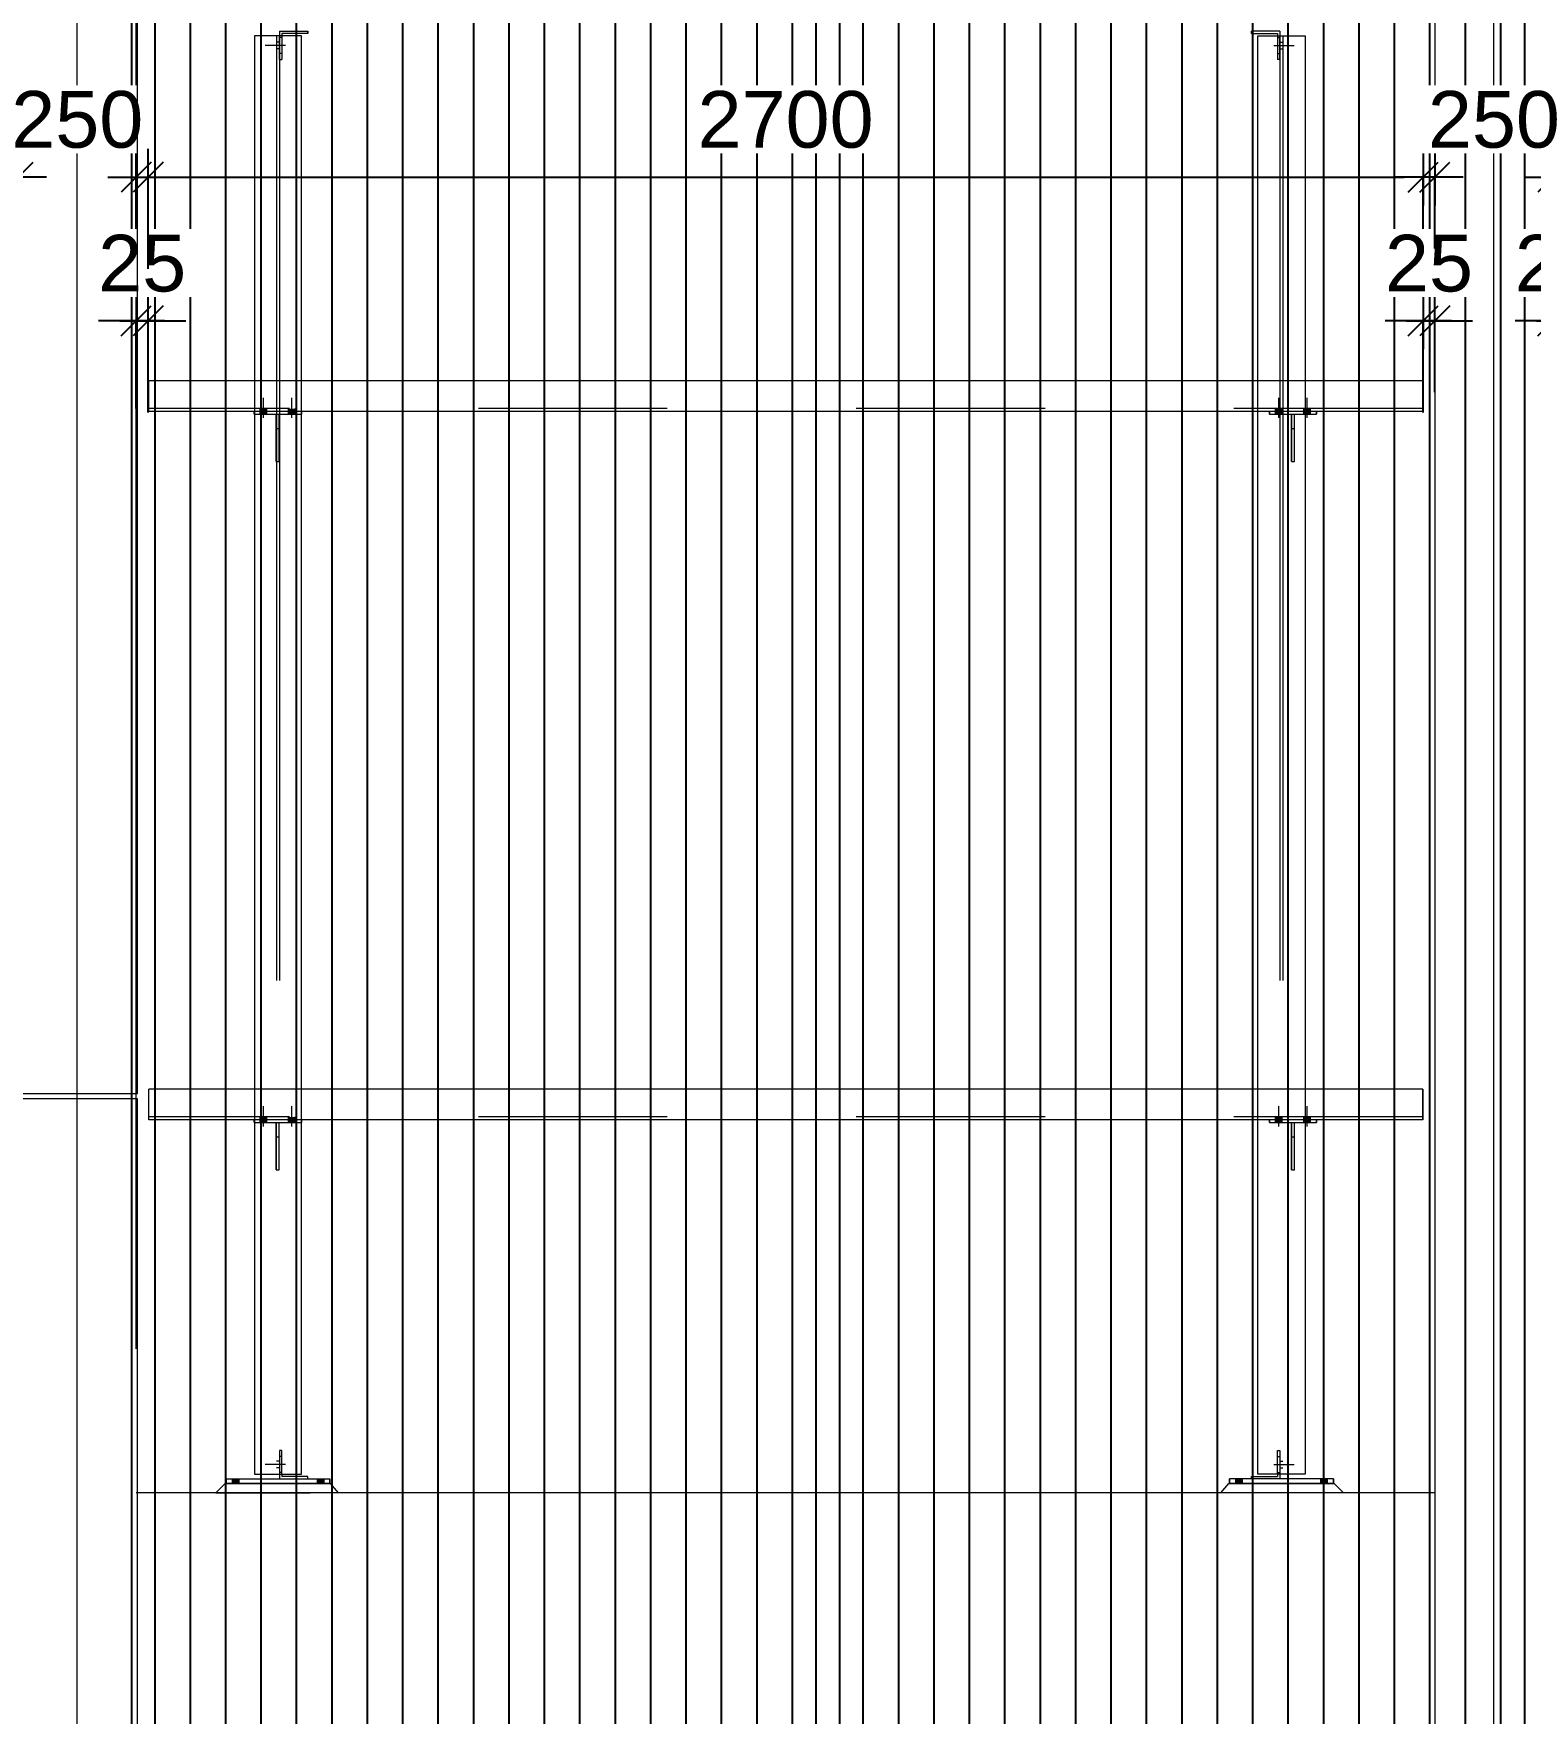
# Model space of a CAD drawing. Header units: millimetres. Extents: x 652937 to 1670132, y 1473552 to 2851037.
# Drawn here: x 663520.594 to 663523.764, y 1524563.816 to 1524567.373 of the extents above; entities that cross this region are included whole.
import ezdxf

# ---------------------------------------------------------------- set-up
doc = ezdxf.new("R2010")
doc.units = ezdxf.units.MM
for name, pattern in [('Grid Line', [22.225, 12.7, -3.175, 3.175, -3.175]), ('HIDDEN', [0.375, 0.25, -0.125]), ('XKITLINE00', [0]), ('XKITLINE02', [4, 2, -2])]:
    doc.linetypes.add(name, pattern=pattern)
doc.layers.get('Defpoints').update_dxf_attribs({"color": 255})
doc.layers.add('000 - 0_HIDE_OBJ_FRAMING_DEF_SUB', color=1, linetype='Continuous', plot=False)
for name, color, linetype, lineweight in [('A-230-M_FLOOR', 2, 'Continuous', 25), ('A-GENM', 37, 'Continuous', 9), ('Bolt', 7, 'Continuous', 0), ('Part', 2, 'Continuous', 0), ('Z-030-M_GRID', 1, 'Continuous', 9)]:
    doc.layers.add(name, color=color, linetype=linetype, lineweight=lineweight)
doc.layers.add('S-DIM', color=7, linetype='Continuous')
doc.styles.add('Arial', font='arial.ttf')
doc.dimstyles.new('Dim 40 - End', dxfattribs={"dimscale": 0.04, "dimtxt": 3, "dimasz": 1, "dimexe": 0, "dimexo": 2.5, "dimgap": 1.5, "dimtad": 1, "dimdec": 0, "dimlfac": 1000, "dimzin": 1, "dimdsep": 46, "dimtxsty": 'Arial', "dimblk": 'END', "dimcen": 0.09, "dimclrd": 1, "dimclre": 49, "dimclrt": 3, "dimadec": 0, "dimazin": 0, "dimtfac": 1, "dimtdec": 0, "dimtix": 1, "dimtofl": 0, "dimtmove": 2, "dimatfit": 3, "dimfxl": 1, "dimtfill": 1, "dimtfillclr": 256, "dimtolj": 1, "dimtzin": 0, "dimarcsym": 0})

# ---------------------------------------------------------------- blocks, each defined once
blk = doc.blocks.new('GM_Louver Grill Vertical Z1 - Z Profile-17842814-ENT 3 ELE-2 Sheet')
at = {"layer": '000 - 0_HIDE_OBJ_FRAMING_DEF_SUB'}
blk.add_line((-185546.9, 105925), (-185546.9, 114870), dxfattribs=at)
blk = doc.blocks.new('E2')
at = {"layer": '000 - 0_HIDE_OBJ_FRAMING_DEF_SUB'}
for points in [[(1661279.1, 114870), (1659779.1, 114870), (1659779.1, 105925), (1661279.1, 105925)], [(1661279.1, 114870), (1662779.1, 114870), (1662779.1, 105925), (1661279.1, 105925)], [(1661229.1, 114820), (1659829.1, 114820), (1659829.1, 105975), (1661229.1, 105975)], [(1661329.1, 114820), (1662729.1, 114820), (1662729.1, 105975), (1661329.1, 105975)]]:
    blk.add_lwpolyline(points, close=True, dxfattribs=at)
at = {"layer": 'A-GENM'}
for p in [(1845451, 0), (1845526, 0), (1845601, 0), (1845676, 0), (1845751, 0), (1845826, 0), (1845901, 0), (1845976, 0), (1846051, 0), (1846126, 0), (1846201, 0), (1846276, 0), (1846351, 0), (1846426, 0), (1846501, 0), (1846576, 0), (1846651, 0), (1846726, 0), (1846951, 0), (1847026, 0), (1847101, 0), (1847176, 0), (1847251, 0), (1847326, 0), (1847401, 0), (1847476, 0), (1847551, 0), (1847626, 0), (1847701, 0), (1847776, 0), (1847851, 0), (1847926, 0), (1848001, 0), (1848076, 0), (1848151, 0), (1848226, 0)]:
    blk.add_blockref('GM_Louver Grill Vertical Z1 - Z Profile-17842814-ENT 3 ELE-2 Sheet', p, dxfattribs=at)
blk = doc.blocks.new('*A3459102')
at = {"layer": 'Part', "linetype": 'XKITLINE00', "lineweight": 0}
for p, q in [((616.947211, 135.830227), (616.947209, 135.830227)), ((616.947209, 135.830227), (619.147209, 135.830227)), ((616.947209, 135.730227), (616.947209, 135.830227)), ((616.947211, 135.730227), (616.947209, 135.730227)), ((616.947209, 135.730227), (619.147209, 135.730227)), ((619.147211, 135.830227), (619.147209, 135.830227)), ((619.147209, 135.730227), (619.147209, 135.830227)), ((619.147211, 135.730227), (619.147209, 135.730227))]:
    blk.add_line(p, q, dxfattribs=at)
at = {"layer": 'Part', "linetype": 'XKITLINE02', "lineweight": 0}
for p, q in [((616.947211, 135.830227), (616.947211, 135.730227)), ((619.147209, 135.830227), (619.147211, 135.830227)), ((619.147209, 135.730227), (619.147211, 135.730227)), ((619.147211, 135.830227), (619.147211, 135.730227))]:
    blk.add_line(p, q, dxfattribs=at)
blk = doc.blocks.new('*A3460103')
at = {"layer": 'Part', "linetype": 'XKITLINE02', "lineweight": 0}
for p, q in [((618.12721, 136.430227), (618.077209, 136.430227)), ((618.077209, 136.430227), (618.077209, 135.930227)), ((618.127209, 135.930227), (618.127209, 136.430227)), ((618.67721, 135.830227), (618.67721, 135.880227)), ((618.077209, 135.830227), (618.67721, 135.830227))]:
    blk.add_line(p, q, dxfattribs=at)
at = {"layer": 'Part', "linetype": 'XKITLINE00', "lineweight": 0}
for p, q in [((618.077209, 135.930227), (618.077209, 135.830227)), ((618.127209, 135.930227), (618.127209, 135.880227)), ((618.677209, 135.880227), (618.127209, 135.880227)), ((618.677209, 135.830227), (618.677209, 135.880227))]:
    blk.add_line(p, q, dxfattribs=at)
blk = doc.blocks.new('*A3462105')
at = {"layer": 'Bolt', "linetype": 'XKITLINE02', "lineweight": 0}
for p, q in [((618.12721, 136.300227), (618.07721, 136.300227)), ((618.20641, 136.130227), (617.77721, 136.130227)), ((618.07721, 136.200227), (618.01721, 136.200227)), ((618.07721, 136.060227), (618.01721, 136.060227)), ((618.12721, 135.960227), (618.07721, 135.960227))]:
    blk.add_line(p, q, dxfattribs=at)
blk = doc.blocks.new('*A3463106')
at = {"layer": 'Bolt'}
for points in [[(617.217, 135.83), (617.217, 135.73), (617.077, 135.73), (617.077, 135.83)], [(619.017, 135.83), (619.017, 135.73), (618.877, 135.73), (618.877, 135.83)]]:
    blk.add_hatch(color=256, dxfattribs=at).paths.add_polyline_path(points, flags=17)
at = {"layer": 'Bolt', "linetype": 'XKITLINE00', "lineweight": 0}
for p, q in [((617.077, 135.83), (617.077, 135.73)), ((617.147, 135.83), (617.147, 135.73)), ((617.217, 135.83), (617.217, 135.73)), ((618.877, 135.83), (618.877, 135.73)), ((618.947, 135.83), (618.947, 135.73)), ((619.017, 135.83), (619.017, 135.73))]:
    blk.add_line(p, q, dxfattribs=at)
blk = doc.blocks.new('*A3535111')
at = {"layer": 'Part', "linetype": 'XKITLINE00', "lineweight": 0}
for p, q in [((618.077209, 162.330227), (618.077209, 162.230227)), ((618.677209, 162.280227), (618.127209, 162.280227)), ((618.127209, 162.280227), (618.127209, 162.230227)), ((618.677209, 162.280227), (618.677209, 162.330227))]:
    blk.add_line(p, q, dxfattribs=at)
at = {"layer": 'Part', "linetype": 'XKITLINE02', "lineweight": 0}
for p, q in [((618.077209, 162.330227), (618.67721, 162.330227)), ((618.07721, 161.730227), (618.077209, 162.230227)), ((618.127209, 162.230227), (618.12721, 161.730227)), ((618.67721, 162.330227), (618.67721, 162.280227)), ((618.077209, 161.730227), (618.12721, 161.730227))]:
    blk.add_line(p, q, dxfattribs=at)
blk = doc.blocks.new('*A3537113')
at = {"layer": 'Bolt', "linetype": 'XKITLINE02', "lineweight": 0}
for p, q in [((618.12721, 162.200227), (618.07721, 162.200227)), ((618.20641, 162.030227), (617.77721, 162.030227)), ((618.07721, 162.100227), (618.01721, 162.100227)), ((618.07721, 161.960227), (618.01721, 161.960227)), ((618.12721, 161.860227), (618.07721, 161.860227))]:
    blk.add_line(p, q, dxfattribs=at)
blk = doc.blocks.new('*A3461104')
at = {"layer": 'Part', "linetype": 'XKITLINE00', "lineweight": 0}
for p, q in [((616.747209, 135.530227), (616.947209, 135.730227)), ((616.947209, 135.730227), (616.947211, 135.730227)), ((619.177211, 135.730227), (616.947209, 135.730227)), ((619.347209, 135.530227), (619.177209, 135.730227))]:
    blk.add_line(p, q, dxfattribs=at)
at = {"layer": 'Part', "linetype": 'XKITLINE02', "lineweight": 0}
for p, q in [((616.747209, 135.530227), (619.347211, 135.530227)), ((616.747211, 135.530227), (616.947211, 135.730227)), ((619.347211, 135.530227), (619.177211, 135.730227))]:
    blk.add_line(p, q, dxfattribs=at)
blk = doc.blocks.new('END')
at = {"color": 1}
for p, q in [((0, 1.5), (0, -1.5)), ((1.5, 0), (-1.5, 0))]:
    blk.add_line(p, q, dxfattribs=at)
at = {"color": 3}
blk.add_line((-0.795, -0.795), (0.795, 0.795), dxfattribs=at)
blk = doc.blocks.new('*D306')
at = {"layer": 'Defpoints', "color": 0, "transparency": 16777216}
for p in [(663520.8116, 1524567.0694), (663520.5616, 1524566.7836), (663520.8116, 1524566.7836)]:
    blk.add_point(p, dxfattribs=at)
at = {"layer": 'S-DIM', "color": 1, "lineweight": -2, "transparency": 16777216}
for p, q in [((663520.5216, 1524567.0694), (663520.4816, 1524567.0694)), ((663520.8516, 1524567.0694), (663520.8916, 1524567.0694))]:
    blk.add_line(p, q, dxfattribs=at)
at = {"layer": 'S-DIM', "color": 49, "lineweight": -2, "transparency": 16777216}
for p, q in [((663520.5616, 1524566.8836), (663520.5616, 1524567.0694)), ((663520.8116, 1524566.8836), (663520.8116, 1524567.0694))]:
    blk.add_line(p, q, dxfattribs=at)
at = {"layer": 'S-DIM', "color": 1, "lineweight": -2, "transparency": 16777216, "xscale": 0.04, "yscale": 0.04, "zscale": 0.04}
blk.add_blockref('END', (663520.5616, 1524567.0694), dxfattribs=at)
at = {"layer": 'S-DIM', "color": 1, "lineweight": -2, "transparency": 16777216, "xscale": 0.04, "yscale": 0.04, "zscale": 0.04, "rotation": 180}
blk.add_blockref('END', (663520.8116, 1524567.0694), dxfattribs=at)
at = {"layer": 'S-DIM', "color": 3, "transparency": 16777216, "insert": (663520.6866, 1524567.1907), "char_height": 0.12, "attachment_point": 5, "style": 'Arial', "bg_fill": 3, "box_fill_scale": 1.1, "bg_fill_color": 256, "bg_fill_true_color": 13158600, "bg_fill_transparency": 0}
blk.add_mtext('\\A1;250', dxfattribs=at)
blk = doc.blocks.new('*D307')
at = {"layer": 'Defpoints', "color": 0, "transparency": 16777216}
for p in [(663520.8366, 1524566.7649), (663520.8116, 1524566.4791), (663520.8366, 1524566.4706)]:
    blk.add_point(p, dxfattribs=at)
at = {"layer": 'S-DIM', "color": 1, "lineweight": -2, "transparency": 16777216}
for p, q in [((663520.7716, 1524566.7649), (663520.7316, 1524566.7649)), ((663520.8766, 1524566.7649), (663520.9166, 1524566.7649))]:
    blk.add_line(p, q, dxfattribs=at)
at = {"layer": 'S-DIM', "color": 49, "lineweight": -2, "transparency": 16777216}
for p, q in [((663520.8116, 1524566.5791), (663520.8116, 1524566.7649)), ((663520.8366, 1524566.5706), (663520.8366, 1524566.7649))]:
    blk.add_line(p, q, dxfattribs=at)
at = {"layer": 'S-DIM', "color": 1, "lineweight": -2, "transparency": 16777216, "xscale": 0.04, "yscale": 0.04, "zscale": 0.04}
blk.add_blockref('END', (663520.8116, 1524566.7649), dxfattribs=at)
at = {"layer": 'S-DIM', "color": 1, "lineweight": -2, "transparency": 16777216, "xscale": 0.04, "yscale": 0.04, "zscale": 0.04, "rotation": 180}
blk.add_blockref('END', (663520.8366, 1524566.7649), dxfattribs=at)
at = {"layer": 'S-DIM', "color": 3, "transparency": 16777216, "insert": (663520.8241, 1524566.8862), "char_height": 0.12, "attachment_point": 5, "style": 'Arial', "bg_fill": 3, "box_fill_scale": 1.1, "bg_fill_color": 256, "bg_fill_true_color": 13158600, "bg_fill_transparency": 0}
blk.add_mtext('\\A1;25', dxfattribs=at)
blk = doc.blocks.new('*D308')
at = {"layer": 'Defpoints', "color": 0, "transparency": 16777216}
for p in [(663523.5366, 1524567.0694), (663520.8366, 1524566.7751), (663523.5366, 1524566.7751)]:
    blk.add_point(p, dxfattribs=at)
at = {"layer": 'S-DIM', "color": 49, "lineweight": -2, "transparency": 16777216}
for p, q in [((663520.8366, 1524566.8751), (663520.8366, 1524567.0694)), ((663523.5366, 1524566.8751), (663523.5366, 1524567.0694))]:
    blk.add_line(p, q, dxfattribs=at)
at = {"layer": 'S-DIM', "color": 1, "lineweight": -2, "transparency": 16777216}
blk.add_line((663520.8766, 1524567.0694), (663523.4966, 1524567.0694), dxfattribs=at)
at = {"layer": 'S-DIM', "color": 1, "lineweight": -2, "transparency": 16777216, "xscale": 0.04, "yscale": 0.04, "zscale": 0.04, "rotation": 180}
blk.add_blockref('END', (663520.8366, 1524567.0694), dxfattribs=at)
at = {"layer": 'S-DIM', "color": 1, "lineweight": -2, "transparency": 16777216, "xscale": 0.04, "yscale": 0.04, "zscale": 0.04}
blk.add_blockref('END', (663523.5366, 1524567.0694), dxfattribs=at)
at = {"layer": 'S-DIM', "color": 3, "transparency": 16777216, "insert": (663522.1866, 1524567.1907), "char_height": 0.12, "attachment_point": 5, "style": 'Arial', "bg_fill": 3, "box_fill_scale": 1.1, "bg_fill_color": 256, "bg_fill_true_color": 13158600, "bg_fill_transparency": 0}
blk.add_mtext('\\A1;2700', dxfattribs=at)
blk = doc.blocks.new('*D309')
at = {"layer": 'Defpoints', "color": 0, "transparency": 16777216}
for p in [(663523.5616, 1524566.7649), (663523.5616, 1524566.5137), (663523.5366, 1524566.4706)]:
    blk.add_point(p, dxfattribs=at)
at = {"layer": 'S-DIM', "color": 1, "lineweight": -2, "transparency": 16777216}
for p, q in [((663523.4966, 1524566.7649), (663523.4566, 1524566.7649)), ((663523.6016, 1524566.7649), (663523.6416, 1524566.7649))]:
    blk.add_line(p, q, dxfattribs=at)
at = {"layer": 'S-DIM', "color": 49, "lineweight": -2, "transparency": 16777216}
for p, q in [((663523.5366, 1524566.5706), (663523.5366, 1524566.7649)), ((663523.5616, 1524566.6137), (663523.5616, 1524566.7649))]:
    blk.add_line(p, q, dxfattribs=at)
at = {"layer": 'S-DIM', "color": 1, "lineweight": -2, "transparency": 16777216, "xscale": 0.04, "yscale": 0.04, "zscale": 0.04}
blk.add_blockref('END', (663523.5366, 1524566.7649), dxfattribs=at)
at = {"layer": 'S-DIM', "color": 1, "lineweight": -2, "transparency": 16777216, "xscale": 0.04, "yscale": 0.04, "zscale": 0.04, "rotation": 180}
blk.add_blockref('END', (663523.5616, 1524566.7649), dxfattribs=at)
at = {"layer": 'S-DIM', "color": 3, "transparency": 16777216, "insert": (663523.5491, 1524566.8862), "char_height": 0.12, "attachment_point": 5, "style": 'Arial', "bg_fill": 3, "box_fill_scale": 1.1, "bg_fill_color": 256, "bg_fill_true_color": 13158600, "bg_fill_transparency": 0}
blk.add_mtext('\\A1;25', dxfattribs=at)
blk = doc.blocks.new('*D310')
at = {"layer": 'Defpoints', "color": 0, "transparency": 16777216}
for p in [(663523.8116, 1524567.0694), (663523.5616, 1524566.8181), (663523.8116, 1524566.8159)]:
    blk.add_point(p, dxfattribs=at)
at = {"layer": 'S-DIM', "color": 1, "lineweight": -2, "transparency": 16777216}
for p, q in [((663523.5216, 1524567.0694), (663523.4816, 1524567.0694)), ((663523.8516, 1524567.0694), (663523.8916, 1524567.0694))]:
    blk.add_line(p, q, dxfattribs=at)
at = {"layer": 'S-DIM', "color": 49, "lineweight": -2, "transparency": 16777216}
for p, q in [((663523.5616, 1524566.9181), (663523.5616, 1524567.0694)), ((663523.8116, 1524566.9159), (663523.8116, 1524567.0694))]:
    blk.add_line(p, q, dxfattribs=at)
at = {"layer": 'S-DIM', "color": 1, "lineweight": -2, "transparency": 16777216, "xscale": 0.04, "yscale": 0.04, "zscale": 0.04}
blk.add_blockref('END', (663523.5616, 1524567.0694), dxfattribs=at)
at = {"layer": 'S-DIM', "color": 1, "lineweight": -2, "transparency": 16777216, "xscale": 0.04, "yscale": 0.04, "zscale": 0.04, "rotation": 180}
blk.add_blockref('END', (663523.8116, 1524567.0694), dxfattribs=at)
at = {"layer": 'S-DIM', "color": 3, "transparency": 16777216, "insert": (663523.6866, 1524567.1907), "char_height": 0.12, "attachment_point": 5, "style": 'Arial', "bg_fill": 3, "box_fill_scale": 1.1, "bg_fill_color": 256, "bg_fill_true_color": 13158600, "bg_fill_transparency": 0}
blk.add_mtext('\\A1;250', dxfattribs=at)
blk = doc.blocks.new('*D311')
at = {"layer": 'Defpoints', "color": 0, "transparency": 16777216}
for p in [(663523.8366, 1524566.7649), (663523.8116, 1524566.5114), (663523.8366, 1524566.4706)]:
    blk.add_point(p, dxfattribs=at)
at = {"layer": 'S-DIM', "color": 1, "lineweight": -2, "transparency": 16777216}
for p, q in [((663523.7716, 1524566.7649), (663523.7316, 1524566.7649)), ((663523.8766, 1524566.7649), (663523.9166, 1524566.7649))]:
    blk.add_line(p, q, dxfattribs=at)
at = {"layer": 'S-DIM', "color": 49, "lineweight": -2, "transparency": 16777216}
for p, q in [((663523.8116, 1524566.6114), (663523.8116, 1524566.7649)), ((663523.8366, 1524566.5706), (663523.8366, 1524566.7649))]:
    blk.add_line(p, q, dxfattribs=at)
at = {"layer": 'S-DIM', "color": 1, "lineweight": -2, "transparency": 16777216, "xscale": 0.04, "yscale": 0.04, "zscale": 0.04}
blk.add_blockref('END', (663523.8116, 1524566.7649), dxfattribs=at)
at = {"layer": 'S-DIM', "color": 1, "lineweight": -2, "transparency": 16777216, "xscale": 0.04, "yscale": 0.04, "zscale": 0.04, "rotation": 180}
blk.add_blockref('END', (663523.8366, 1524566.7649), dxfattribs=at)
at = {"layer": 'S-DIM', "color": 3, "transparency": 16777216, "insert": (663523.8241, 1524566.8862), "char_height": 0.12, "attachment_point": 5, "style": 'Arial', "bg_fill": 3, "box_fill_scale": 1.1, "bg_fill_color": 256, "bg_fill_true_color": 13158600, "bg_fill_transparency": 0}
blk.add_mtext('\\A1;25', dxfattribs=at)
blk = doc.blocks.new('12')
at = {"layer": 'Part', "color": 253, "linetype": 'XKITLINE00', "lineweight": 0}
for points in [[(663520.0716, 1524499.3916), (663520.0716, 1524502.7216), (663520.8136, 1524502.7216), (663520.8136, 1524499.3916)], [(663520.0716, 1524496.4016), (663520.0716, 1524499.3816), (663520.8136, 1524499.3816), (663520.8136, 1524496.4016)]]:
    blk.add_lwpolyline(points, close=True, dxfattribs=at)
blk = doc.blocks.new('*A28043877')
at = {"layer": 'Bolt'}
for points in [[(228.782, 59.398), (228.782, 59.428), (228.852, 59.428), (228.852, 59.398)], [(229.082, 59.398), (229.082, 59.428), (229.152, 59.428), (229.152, 59.398)], [(228.782, 59.368), (228.782, 59.398), (228.852, 59.398), (228.852, 59.368)], [(229.082, 59.368), (229.082, 59.398), (229.152, 59.398), (229.152, 59.368)]]:
    blk.add_hatch(color=256, dxfattribs=at).paths.add_polyline_path(points, flags=17)
at = {"layer": 'Bolt', "linetype": 'XKITLINE00', "lineweight": 0}
for p, q in [((228.782, 59.398), (228.782, 59.428)), ((228.817, 59.328), (228.817, 59.543)), ((228.852, 59.398), (228.852, 59.428)), ((229.082, 59.398), (229.082, 59.428)), ((229.117, 59.328), (229.117, 59.543)), ((229.152, 59.398), (229.152, 59.428)), ((228.782, 59.368), (228.782, 59.398)), ((228.852, 59.368), (228.852, 59.398)), ((229.082, 59.368), (229.082, 59.398)), ((229.152, 59.368), (229.152, 59.398))]:
    blk.add_line(p, q, dxfattribs=at)
blk = doc.blocks.new('*A28053878')
at = {"layer": 'Part', "linetype": 'XKITLINE02', "lineweight": 0}
for p, q in [((229.217311, 59.397868), (228.71731, 59.397868)), ((228.71731, 59.397868), (228.71731, 59.367868)), ((229.21731, 59.397868), (229.217311, 59.397868)), ((229.21731, 59.397868), (229.21731, 59.367868))]:
    blk.add_line(p, q, dxfattribs=at)
at = {"layer": 'Part', "linetype": 'XKITLINE00', "lineweight": 0}
for p, q in [((228.71731, 59.367868), (228.717311, 59.367868)), ((228.717311, 59.367868), (228.717311, 59.397868)), ((228.717311, 59.367868), (229.217311, 59.367868)), ((229.21731, 59.367868), (229.217311, 59.367868)), ((229.217311, 59.367868), (229.217311, 59.397868))]:
    blk.add_line(p, q, dxfattribs=at)
blk = doc.blocks.new('*A28063879')
at = {"layer": 'Bolt'}
for points in [[(239.532, 59.398), (239.532, 59.428), (239.602, 59.428), (239.602, 59.398)], [(239.832, 59.398), (239.832, 59.428), (239.902, 59.428), (239.902, 59.398)], [(239.532, 59.368), (239.532, 59.398), (239.602, 59.398), (239.602, 59.368)], [(239.832, 59.368), (239.832, 59.398), (239.902, 59.398), (239.902, 59.368)]]:
    blk.add_hatch(color=256, dxfattribs=at).paths.add_polyline_path(points, flags=17)
at = {"layer": 'Bolt', "linetype": 'XKITLINE00', "lineweight": 0}
for p, q in [((239.532, 59.398), (239.532, 59.428)), ((239.567, 59.328), (239.567, 59.543)), ((239.602, 59.398), (239.602, 59.428)), ((239.832, 59.398), (239.832, 59.428)), ((239.867, 59.328), (239.867, 59.543)), ((239.902, 59.398), (239.902, 59.428)), ((239.532, 59.368), (239.532, 59.398)), ((239.602, 59.368), (239.602, 59.398)), ((239.832, 59.368), (239.832, 59.398)), ((239.902, 59.368), (239.902, 59.398))]:
    blk.add_line(p, q, dxfattribs=at)
blk = doc.blocks.new('*A28073880')
at = {"layer": 'Part', "linetype": 'XKITLINE00', "lineweight": 0}
for p, q in [((239.467298, 59.367868), (239.467298, 59.397868)), ((239.467298, 59.367868), (239.467298, 59.367868)), ((239.467298, 59.367868), (239.967298, 59.367868)), ((239.967298, 59.367868), (239.967298, 59.397868)), ((239.967298, 59.367868), (239.967298, 59.367868))]:
    blk.add_line(p, q, dxfattribs=at)
at = {"layer": 'Part', "linetype": 'XKITLINE02', "lineweight": 0}
for p, q in [((239.967298, 59.397868), (239.467298, 59.397868)), ((239.467298, 59.397868), (239.467298, 59.367868)), ((239.967298, 59.397868), (239.967298, 59.397868)), ((239.967298, 59.397868), (239.967298, 59.367868))]:
    blk.add_line(p, q, dxfattribs=at)
blk = doc.blocks.new('*A31424214')
at = {"layer": 'Part', "linetype": 'XKITLINE00', "lineweight": 0}
for p, q in [((241.092247, 59.722868), (227.602427, 59.722868)), ((227.602427, 59.397868), (227.602427, 59.722868)), ((241.09225, 59.722868), (241.092247, 59.722868)), ((241.092247, 59.722868), (241.092247, 59.397868)), ((241.092247, 59.397868), (227.602427, 59.397868)), ((241.092247, 59.397868), (241.092282, 59.397868))]:
    blk.add_line(p, q, dxfattribs=at)
at = {"layer": 'Part', "linetype": 'XKITLINE02', "lineweight": 0}
for p, q in [((227.602429, 59.427868), (227.602429, 59.722868)), ((227.602459, 59.427868), (227.602459, 59.722868)), ((227.602461, 59.397868), (227.602461, 59.722868)), ((241.092282, 59.722868), (241.092247, 59.722868)), ((241.09225, 59.427868), (241.09225, 59.722868)), ((241.092282, 59.722868), (241.09228, 59.722868)), ((241.09228, 59.722868), (241.09228, 59.427868)), ((241.092282, 59.397868), (241.092282, 59.722868)), ((241.09228, 59.427868), (227.602429, 59.427868)), ((241.09228, 59.427868), (241.09225, 59.427868)), ((241.092282, 59.397868), (241.092247, 59.397868))]:
    blk.add_line(p, q, dxfattribs=at)
blk = doc.blocks.new('*A31534225')
at = {"layer": 'Part', "linetype": 'XKITLINE00', "lineweight": 0}
for p, q in [((241.092247, 52.222868), (227.602427, 52.222868)), ((227.602427, 51.897868), (227.602427, 52.222868)), ((241.09225, 52.222868), (241.092247, 52.222868)), ((241.092247, 52.222868), (241.092247, 51.897868)), ((241.092247, 51.897868), (227.602427, 51.897868)), ((241.092247, 51.897868), (241.092282, 51.897868))]:
    blk.add_line(p, q, dxfattribs=at)
at = {"layer": 'Part', "linetype": 'XKITLINE02', "lineweight": 0}
for p, q in [((227.602429, 51.927868), (227.602429, 52.222868)), ((227.602459, 51.927868), (227.602459, 52.222868)), ((227.602461, 51.897868), (227.602461, 52.222868)), ((241.092282, 52.222868), (241.092247, 52.222868)), ((241.09225, 51.927868), (241.09225, 52.222868)), ((241.092282, 52.222868), (241.09228, 52.222868)), ((241.09228, 52.222868), (241.09228, 51.927868)), ((241.092282, 51.897868), (241.092282, 52.222868)), ((241.09228, 51.927868), (227.602429, 51.927868)), ((241.092282, 51.897868), (241.092247, 51.897868)), ((241.09228, 51.927868), (241.09225, 51.927868))]:
    blk.add_line(p, q, dxfattribs=at)
blk = doc.blocks.new('*A31544226')
at = {"layer": 'Bolt'}
for points in [[(228.782, 51.898), (228.782, 51.928), (228.852, 51.928), (228.852, 51.898)], [(228.782, 51.868), (228.782, 51.898), (228.852, 51.898), (228.852, 51.868)], [(229.082, 51.898), (229.082, 51.928), (229.152, 51.928), (229.152, 51.898)], [(229.082, 51.868), (229.082, 51.898), (229.152, 51.898), (229.152, 51.868)]]:
    blk.add_hatch(color=256, dxfattribs=at).paths.add_polyline_path(points, flags=17)
at = {"layer": 'Bolt', "linetype": 'XKITLINE00', "lineweight": 0}
for p, q in [((228.817, 51.828), (228.817, 52.043)), ((229.117, 51.828), (229.117, 52.043)), ((228.782, 51.898), (228.782, 51.928)), ((228.782, 51.868), (228.782, 51.898)), ((228.852, 51.898), (228.852, 51.928)), ((228.852, 51.868), (228.852, 51.898)), ((229.082, 51.898), (229.082, 51.928)), ((229.082, 51.868), (229.082, 51.898)), ((229.152, 51.898), (229.152, 51.928)), ((229.152, 51.868), (229.152, 51.898))]:
    blk.add_line(p, q, dxfattribs=at)
blk = doc.blocks.new('*A31554227')
at = {"layer": 'Part', "linetype": 'XKITLINE02', "lineweight": 0}
for p, q in [((229.217311, 51.897868), (228.71731, 51.897868)), ((228.71731, 51.897868), (228.71731, 51.867868)), ((229.21731, 51.897868), (229.217311, 51.897868)), ((229.21731, 51.897868), (229.21731, 51.867868))]:
    blk.add_line(p, q, dxfattribs=at)
at = {"layer": 'Part', "linetype": 'XKITLINE00', "lineweight": 0}
for p, q in [((228.71731, 51.867868), (228.717311, 51.867868)), ((228.717311, 51.867868), (228.717311, 51.897868)), ((228.717311, 51.867868), (229.217311, 51.867868)), ((229.21731, 51.867868), (229.217311, 51.867868)), ((229.217311, 51.867868), (229.217311, 51.897868))]:
    blk.add_line(p, q, dxfattribs=at)
blk = doc.blocks.new('*A31564228')
at = {"layer": 'Part', "linetype": 'XKITLINE00', "lineweight": 0}
for p, q in [((228.952311, 51.867868), (228.95231, 51.867868)), ((228.95231, 51.367868), (228.952311, 51.867868)), ((228.952311, 51.867868), (228.982311, 51.867868)), ((228.98231, 51.367868), (228.982311, 51.867868)), ((228.952311, 51.717868), (228.982311, 51.717868)), ((228.95231, 51.367868), (228.98231, 51.367868))]:
    blk.add_line(p, q, dxfattribs=at)
at = {"layer": 'Part', "linetype": 'XKITLINE02', "lineweight": 0}
for p, q in [((228.95231, 51.867868), (228.95231, 51.367868)), ((228.952311, 51.867868), (228.95231, 51.867868)), ((228.98231, 51.367868), (228.98231, 51.867868))]:
    blk.add_line(p, q, dxfattribs=at)
blk = doc.blocks.new('*A31574229')
at = {"layer": 'Part', "linetype": 'XKITLINE00', "lineweight": 0}
for p, q in [((228.952311, 59.367868), (228.95231, 59.367868)), ((228.95231, 58.867868), (228.952311, 59.367868)), ((228.952311, 59.367868), (228.982311, 59.367868)), ((228.98231, 58.867868), (228.982311, 59.367868)), ((228.952311, 59.217868), (228.982311, 59.217868)), ((228.95231, 58.867868), (228.98231, 58.867868))]:
    blk.add_line(p, q, dxfattribs=at)
at = {"layer": 'Part', "linetype": 'XKITLINE02', "lineweight": 0}
for p, q in [((228.95231, 59.367868), (228.95231, 58.867868)), ((228.952311, 59.367868), (228.95231, 59.367868)), ((228.98231, 58.867868), (228.98231, 59.367868))]:
    blk.add_line(p, q, dxfattribs=at)
blk = doc.blocks.new('*A31584230')
at = {"layer": 'Bolt'}
for points in [[(239.532, 51.898), (239.532, 51.928), (239.602, 51.928), (239.602, 51.898)], [(239.532, 51.868), (239.532, 51.898), (239.602, 51.898), (239.602, 51.868)], [(239.832, 51.898), (239.832, 51.928), (239.902, 51.928), (239.902, 51.898)], [(239.832, 51.868), (239.832, 51.898), (239.902, 51.898), (239.902, 51.868)]]:
    blk.add_hatch(color=256, dxfattribs=at).paths.add_polyline_path(points, flags=17)
at = {"layer": 'Bolt', "linetype": 'XKITLINE00', "lineweight": 0}
for p, q in [((239.567, 51.828), (239.567, 52.043)), ((239.867, 51.828), (239.867, 52.043)), ((239.532, 51.898), (239.532, 51.928)), ((239.532, 51.868), (239.532, 51.898)), ((239.602, 51.898), (239.602, 51.928)), ((239.602, 51.868), (239.602, 51.898)), ((239.832, 51.898), (239.832, 51.928)), ((239.832, 51.868), (239.832, 51.898)), ((239.902, 51.898), (239.902, 51.928)), ((239.902, 51.868), (239.902, 51.898))]:
    blk.add_line(p, q, dxfattribs=at)
blk = doc.blocks.new('*A31594231')
at = {"layer": 'Part', "linetype": 'XKITLINE00', "lineweight": 0}
for p, q in [((239.467298, 51.867868), (239.467298, 51.897868)), ((239.467298, 51.867868), (239.467298, 51.867868)), ((239.467298, 51.867868), (239.967298, 51.867868)), ((239.967298, 51.867868), (239.967298, 51.897868)), ((239.967298, 51.867868), (239.967298, 51.867868))]:
    blk.add_line(p, q, dxfattribs=at)
at = {"layer": 'Part', "linetype": 'XKITLINE02', "lineweight": 0}
for p, q in [((239.967298, 51.897868), (239.467298, 51.897868)), ((239.467298, 51.897868), (239.467298, 51.867868)), ((239.967298, 51.897868), (239.967298, 51.897868)), ((239.967298, 51.897868), (239.967298, 51.867868))]:
    blk.add_line(p, q, dxfattribs=at)
blk = doc.blocks.new('*A31604232')
at = {"layer": 'Part', "linetype": 'XKITLINE00', "lineweight": 0}
for p, q in [((239.702298, 51.867868), (239.702298, 51.867868)), ((239.702298, 51.367868), (239.702298, 51.867868)), ((239.702298, 51.867868), (239.732298, 51.867868)), ((239.732298, 51.367868), (239.732298, 51.867868)), ((239.702298, 51.717868), (239.732298, 51.717868)), ((239.702298, 51.367868), (239.732298, 51.367868))]:
    blk.add_line(p, q, dxfattribs=at)
at = {"layer": 'Part', "linetype": 'XKITLINE02', "lineweight": 0}
for p, q in [((239.702298, 51.867868), (239.702298, 51.367868)), ((239.702298, 51.867868), (239.702298, 51.867868)), ((239.732298, 51.367868), (239.732298, 51.867868))]:
    blk.add_line(p, q, dxfattribs=at)
blk = doc.blocks.new('*A31614233')
at = {"layer": 'Part', "linetype": 'XKITLINE00', "lineweight": 0}
for p, q in [((239.702298, 59.367868), (239.702298, 59.367868)), ((239.702298, 58.867868), (239.702298, 59.367868)), ((239.702298, 59.367868), (239.732298, 59.367868)), ((239.732298, 58.867868), (239.732298, 59.367868)), ((239.702298, 59.217868), (239.732298, 59.217868)), ((239.702298, 58.867868), (239.732298, 58.867868))]:
    blk.add_line(p, q, dxfattribs=at)
at = {"layer": 'Part', "linetype": 'XKITLINE02', "lineweight": 0}
for p, q in [((239.702298, 59.367868), (239.702298, 58.867868)), ((239.702298, 59.367868), (239.702298, 59.367868)), ((239.732298, 58.867868), (239.732298, 59.367868))]:
    blk.add_line(p, q, dxfattribs=at)

msp = doc.modelspace()

# ---------------------------------------------------------------- linework, layer by layer
at = {"layer": 'A-230-M_FLOOR', "color": 4, "lineweight": 9}
msp.add_lwpolyline([(663523.8116, 1524556.0381), (663523.8116, 1524568.0081), (663523.5616, 1524568.0081), (663523.5616, 1524556.0381)], dxfattribs=at)
at = {"layer": 'Part', "linetype": 'XKITLINE02', "lineweight": 0}
for p, q in [((663521.1086, 1524567.3681), (663521.1086, 1524564.3231)), ((663521.1086, 1524567.3681), (663521.1086, 1524564.3231)), ((663521.1146, 1524567.3681), (663521.1146, 1524564.3231)), ((663521.1146, 1524567.3681), (663521.1146, 1524564.3231)), ((663521.1616, 1524567.3681), (663521.1616, 1524567.3681)), ((663521.1616, 1524567.3681), (663521.1616, 1524567.3681)), ((663523.1866, 1524567.3681), (663523.1866, 1524567.3681)), ((663523.1866, 1524567.3681), (663523.1866, 1524567.3681)), ((663523.2336, 1524567.3681), (663523.2336, 1524564.3231)), ((663523.2336, 1524567.3681), (663523.2336, 1524564.3231)), ((663523.2396, 1524567.3681), (663523.2396, 1524564.3231)), ((663523.2396, 1524567.3681), (663523.2396, 1524564.3231)), ((663521.1616, 1524564.3331), (663521.1616, 1524564.3331)), ((663521.1616, 1524564.3331), (663521.1616, 1524564.3331)), ((663523.1866, 1524564.3331), (663523.1866, 1524564.3331)), ((663523.1866, 1524564.3331), (663523.1866, 1524564.3331))]:
    msp.add_line(p, q, dxfattribs=at)
at = {"layer": 'Part', "linetype": 'XKITLINE00', "lineweight": 0}
msp.add_line((663523.5616, 1524564.2831), (663520.8116, 1524564.2831), dxfattribs=at)
at = {"layer": 'Part', "linetype": 'HIDDEN', "lineweight": 0, "ltscale": 20}
msp.add_lwpolyline([(663520.8116, 1524557.0881), (663520.8116, 1524568.0081), (663520.5616, 1524568.0081), (663520.5616, 1524557.0881)], dxfattribs=at)
at = {"layer": 'Part', "linetype": 'XKITLINE00', "lineweight": 0}
for points in [[(663521.1616, 1524564.3231), (663521.1616, 1524567.3681), (663521.0616, 1524567.3681), (663521.0616, 1524564.3231)], [(663523.1866, 1524564.3231), (663523.1866, 1524567.3681), (663523.2866, 1524567.3681), (663523.2866, 1524564.3231)]]:
    msp.add_lwpolyline(points, close=True, dxfattribs=at)
at = {"layer": 'Z-030-M_GRID', "color": 251, "linetype": 'Grid Line'}
for p, q in [((663520.6866, 1524555.4885), (663520.6866, 1524569.5174)), ((663523.6866, 1524555.4885), (663523.6866, 1524569.5174))]:
    msp.add_line(p, q, dxfattribs=at)

# ---------------------------------------------------------------- block references
at = {"xscale": 0.001, "yscale": 0.001, "zscale": 0.001}
msp.add_blockref('E2', (661861.0221, 1524453.5881), dxfattribs=at)
at = {"lineweight": 0}
for name, p, xscale, yscale, zscale in [('*A3535111', (663459.3069, 1524551.1451), 0.1, 0.1, 0.1), ('*A3535111', (663585.0413, 1524551.1451), -0.1, 0.1, 0.1), ('*A3537113', (663459.3069, 1524551.1451), 0.1, 0.1, 0.1), ('*A3537113', (663585.0413, 1524551.1451), -0.1, 0.1, 0.1), ('*A28043877', (663475.3177, 1524554.6936), 0.2, 0.2, 0.2), ('*A28063879', (663475.3177, 1524554.6936), 0.2, 0.2, 0.2), ('*A28053878', (663475.3177, 1524554.6936), 0.2, 0.2, 0.2), ('*A31574229', (663475.3177, 1524554.6936), 0.2, 0.2, 0.2), ('*A28073880', (663475.3177, 1524554.6936), 0.2, 0.2, 0.2), ('*A31614233', (663475.3177, 1524554.6936), 0.2, 0.2, 0.2), ('*A31534225', (663475.3177, 1524554.6936), 0.2, 0.2, 0.2), ('*A31544226', (663475.3177, 1524554.6936), 0.2, 0.2, 0.2), ('*A31584230', (663475.3177, 1524554.6936), 0.2, 0.2, 0.2), ('*A31554227', (663475.3177, 1524554.6936), 0.2, 0.2, 0.2), ('*A31564228', (663475.3177, 1524554.6936), 0.2, 0.2, 0.2), ('*A31594231', (663475.3177, 1524554.6936), 0.2, 0.2, 0.2), ('*A31604232', (663475.3177, 1524554.6936), 0.2, 0.2, 0.2), ('*A3462105', (663459.3069, 1524550.7301), 0.1, 0.1, 0.1), ('*A3460103', (663459.3069, 1524550.7301), 0.1, 0.1, 0.1), ('*A3460103', (663585.0413, 1524550.7301), -0.1, 0.1, 0.1), ('*A3462105', (663585.0413, 1524550.7301), -0.1, 0.1, 0.1), ('*A3461104', (663459.3054, 1524550.7301), 0.1, 0.1, 0.1), ('*A3459102', (663459.3069, 1524550.7301), 0.1, 0.1, 0.1), ('*A3463106', (663459.3069, 1524550.7301), 0.1, 0.1, 0.1), ('*A3461104', (663585.0428, 1524550.7301), -0.1, 0.1, 0.1), ('*A3459102', (663585.0413, 1524550.7301), -0.1, 0.1, 0.1), ('*A3463106', (663585.0413, 1524550.7301), -0.1, 0.1, 0.1)]:
    msp.add_blockref(name, p, dxfattribs=dict(at, xscale=xscale, yscale=yscale, zscale=zscale))

# ---------------------------------------------------------------- next in the draw order: dimensions: what is measured, and where the dimension line sits
at = {"layer": 'S-DIM', "color": 4}
dim = msp.add_linear_dim(base=(663520.8116, 1524567.0694), p1=(663520.5616, 1524566.7836), p2=(663520.8116, 1524566.7836), dimstyle='Dim 40 - End', dxfattribs=at)
dim.commit()
dim.dimension.update_dxf_attribs({"geometry": '*D306', "text_midpoint": (663520.6866, 1524567.1907)})

# ---------------------------------------------------------------- next in the draw order: dimensions: what is measured, and where the dimension line sits
dim = msp.add_linear_dim(base=(663520.8366, 1524566.7649), p1=(663520.8116, 1524566.4791), p2=(663520.8366, 1524566.4706), dimstyle='Dim 40 - End', dxfattribs=at)
dim.commit()
dim.dimension.update_dxf_attribs({"geometry": '*D307', "text_midpoint": (663520.8241, 1524566.8862)})

# ---------------------------------------------------------------- next in the draw order: dimensions: what is measured, and where the dimension line sits
dim = msp.add_linear_dim(base=(663523.5366, 1524567.0694), p1=(663520.8366, 1524566.7751), p2=(663523.5366, 1524566.7751), dimstyle='Dim 40 - End', dxfattribs=at)
dim.commit()
dim.dimension.update_dxf_attribs({"geometry": '*D308', "text_midpoint": (663522.1866, 1524567.1907)})

# ---------------------------------------------------------------- next in the draw order: dimensions: what is measured, and where the dimension line sits
dim = msp.add_linear_dim(base=(663523.5616, 1524566.7649), p1=(663523.5366, 1524566.4706), p2=(663523.5616, 1524566.5137), dimstyle='Dim 40 - End', dxfattribs=at)
dim.commit()
dim.dimension.update_dxf_attribs({"geometry": '*D309', "text_midpoint": (663523.5491, 1524566.8862)})

# ---------------------------------------------------------------- next in the draw order: block references
at = {"lineweight": 0, "xscale": 0.2, "yscale": 0.2, "zscale": 0.2}
msp.add_blockref('*A31424214', (663475.3177, 1524554.6936), dxfattribs=at)

# ---------------------------------------------------------------- next in the draw order: dimensions: what is measured, and where the dimension line sits
at = {"layer": 'S-DIM', "color": 4}
dim = msp.add_linear_dim(base=(663523.8116, 1524567.0694), p1=(663523.5616, 1524566.8181), p2=(663523.8116, 1524566.8159), dimstyle='Dim 40 - End', dxfattribs=at)
dim.commit()
dim.dimension.update_dxf_attribs({"geometry": '*D310', "text_midpoint": (663523.6866, 1524567.1907)})

# ---------------------------------------------------------------- next in the draw order: dimensions: what is measured, and where the dimension line sits
dim = msp.add_linear_dim(base=(663523.8366, 1524566.7649), p1=(663523.8116, 1524566.5114), p2=(663523.8366, 1524566.4706), dimstyle='Dim 40 - End', dxfattribs=at)
dim.commit()
dim.dimension.update_dxf_attribs({"geometry": '*D311', "text_midpoint": (663523.8241, 1524566.8862)})

# ---------------------------------------------------------------- next in the draw order: block references
at = {"color": 4}
msp.add_blockref('12', (0, 65.7366), dxfattribs=at)

doc.saveas('drawing.dxf')
